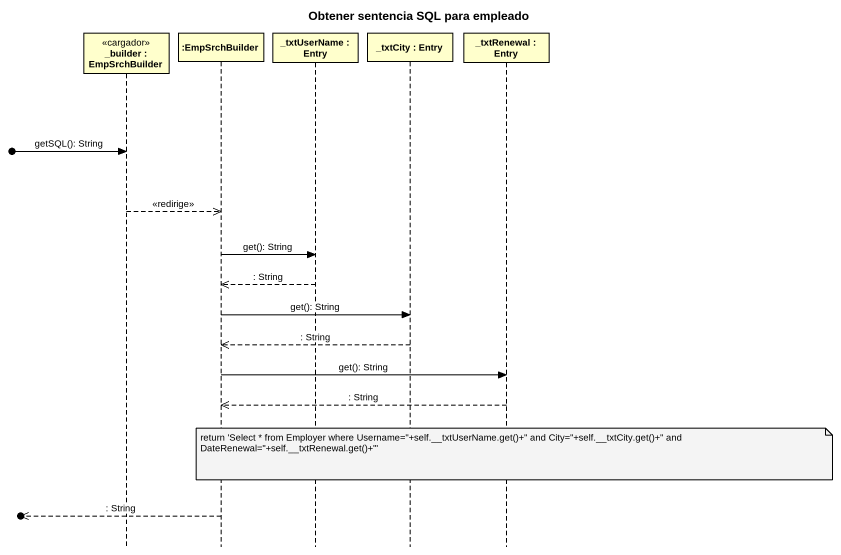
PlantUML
@startuml
title Obtener sentencia SQL para empleado
hide footbox
participant "_builder : EmpSrchBuilder" as builder <<cargador>>
participant ":EmpSrchBuilder" as EmpSrchBuilder
participant "_txtUserName : Entry" as txtUserName
participant "_txtCity : Entry" as txtCity
participant "_txtRenewal : Entry" as txtRenewal

[o-> builder : getSQL(): String
builder -->> EmpSrchBuilder : <<redirige>>
EmpSrchBuilder -> txtUserName : get(): String
txtUserName -->> EmpSrchBuilder : : String
EmpSrchBuilder -> txtCity : get(): String
txtCity -->> EmpSrchBuilder : : String
EmpSrchBuilder -> txtRenewal : get(): String
txtRenewal -->> EmpSrchBuilder : : String
note over txtRenewal : return 'Select * from Employer where Username=''+self.~__txtUserName.get()+'' and City=''+self.~__txtCity.get()+'' and DateRenewal=''+self.~__txtRenewal.get()+'''
[o<<-- EmpSrchBuilder : : String
@enduml
